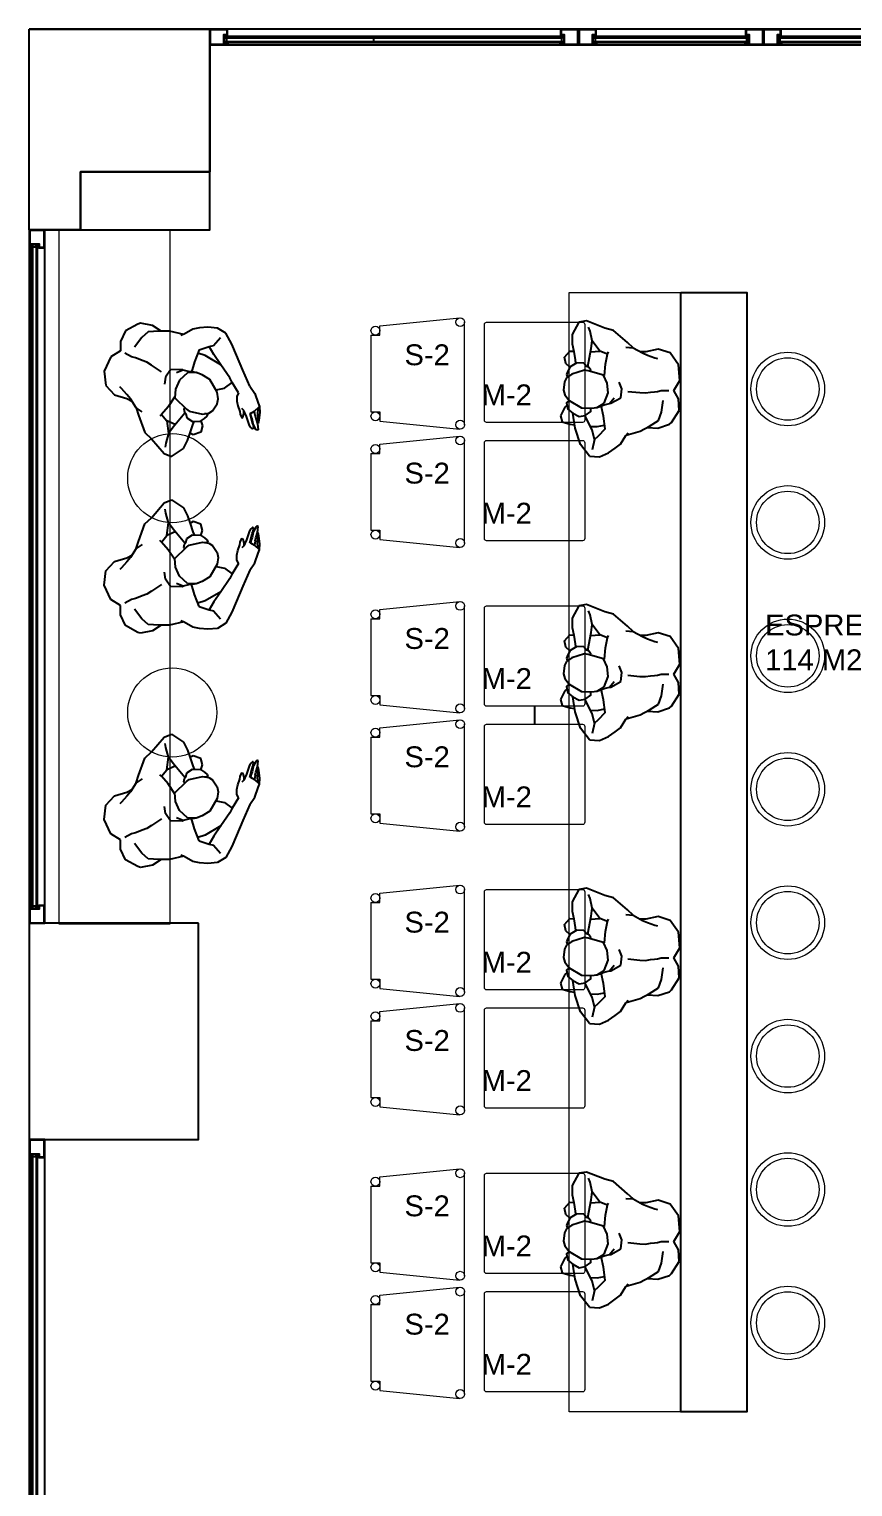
# Model space of a CAD drawing. Header units: centimetres. Extents: x 129282 to 136766, y 26190 to 28185.
# Drawn here: x 132924 to 133294, y 27158 to 27812 of the extents above; entities that cross this region are included whole.
import ezdxf

# ---------------------------------------------------------------- set-up
doc = ezdxf.new("R2010")
doc.units = ezdxf.units.CM
doc.header["$LTSCALE"] = 10
doc.header["$MEASUREMENT"] = 0
for name, color, linetype in [('141125_RT1$0$xref_4_vitrin_kaplama$0$2DCAM', 4, 'Continuous'), ('141125_RT1$0$xref_4_vitrin_kaplama$0$2DKONST2', 253, 'Continuous'), ('LP-DIMENSION_INT_100', 51, 'Continuous'), ('SD-YAZI', 233, 'Continuous'), ('wall', 255, 'Continuous')]:
    doc.layers.add(name, color=color, linetype=linetype)
for name, color, linetype, lineweight in [('ARK_AHŞAP', 45, 'Continuous', 15), ('ARK_METAL', 252, 'Continuous', 15), ('tefriş', 45, 'Continuous', 18)]:
    doc.layers.add(name, color=color, linetype=linetype, lineweight=lineweight)
doc.styles.get("Standard").update_dxf_attribs({"font": 'arial.ttf'})

# ---------------------------------------------------------------- blocks, each defined once
blk = doc.blocks.new('kj')
at = {"layer": '141125_RT1$0$xref_4_vitrin_kaplama$0$2DCAM'}
for p, q in [((130477.71, 27812.2), (130328.37, 27812.2)), ((130560.6, 27812.2), (130493.71, 27812.2)), ((130640.56, 27812.2), (130576.6, 27812.2)), ((130328.67, 27805.2), (130477.41, 27805.2)), ((130494.01, 27805.2), (130560.3, 27805.2)), ((130576.9, 27805.2), (130640.26, 27805.2)), ((130239.37, 27713.9), (130239.37, 27419.5)), ((130246.37, 27419.2), (130246.37, 27714.2)), ((130239.37, 27305.9), (130239.37, 27105.5)), ((130246.37, 27105.2), (130246.37, 27306.2))]:
    blk.add_line(p, q, dxfattribs=at)
for points in [[(130479.11, 27808.9), (130326.97, 27808.9)], [(130326.97, 27806.7), (130327.97, 27806.7), (130327.97, 27808.3), (130326.97, 27808.3)], [(130326.97, 27808.3), (130478.11, 27808.3)], [(130479.11, 27806.1), (130326.97, 27806.1), (130326.97, 27806.7), (130478.11, 27806.7)], [(130394.78, 27808.3), (130393.78, 27808.3), (130393.78, 27806.7), (130394.78, 27806.7)], [(130479.11, 27808.3), (130478.11, 27808.3), (130478.11, 27806.7), (130479.11, 27806.7)], [(130562, 27808.9), (130492.31, 27808.9)], [(130492.31, 27806.7), (130493.31, 27806.7), (130493.31, 27808.3), (130492.31, 27808.3)], [(130492.31, 27808.3), (130562, 27808.3)], [(130562, 27806.1), (130492.31, 27806.1), (130492.31, 27806.7), (130562, 27806.7)], [(130562, 27808.3), (130561, 27808.3), (130561, 27806.7), (130562, 27806.7)], [(130641.96, 27808.9), (130575.2, 27808.9)], [(130575.2, 27806.7), (130576.2, 27806.7), (130576.2, 27808.3), (130575.2, 27808.3)], [(130575.2, 27808.3), (130641.96, 27808.3)], [(130641.96, 27806.1), (130575.2, 27806.1), (130575.2, 27806.7), (130641.96, 27806.7)], [(130240.27, 27417.8), (130240.27, 27715.6), (130240.87, 27715.6), (130240.87, 27417.8)], [(130240.87, 27715.6), (130240.87, 27714.6), (130242.47, 27714.6), (130242.47, 27715.6)], [(130242.47, 27715.6), (130242.47, 27417.8)], [(130243.07, 27417.8), (130243.07, 27715.6)], [(130242.47, 27417.8), (130242.47, 27418.8), (130240.87, 27418.8), (130240.87, 27417.8)], [(130240.27, 27103.8), (130240.27, 27307.6), (130240.87, 27307.6), (130240.87, 27103.8)], [(130240.87, 27307.6), (130240.87, 27306.6), (130242.47, 27306.6), (130242.47, 27307.6)], [(130242.47, 27307.6), (130242.47, 27103.8)], [(130243.07, 27103.8), (130243.07, 27307.6)]]:
    blk.add_lwpolyline(points, dxfattribs=at)
at = {"layer": '141125_RT1$0$xref_4_vitrin_kaplama$0$2DKONST2'}
for points in [[(130326.97, 27805.7), (130326.97, 27809.5), (130328.37, 27809.5), (130328.37, 27812.2), (130321.37, 27812.2), (130321.37, 27812.2), (130320.37, 27812.2), (130320.37, 27805.7), (130320.37, 27805.7), (130320.37, 27805.2), (130328.67, 27805.2), (130328.67, 27805.7)], [(130326.72, 27805.45), (130326.72, 27809.75), (130328.12, 27809.75), (130328.12, 27811.95), (130321.62, 27811.95), (130321.62, 27811.95), (130320.62, 27811.95), (130320.62, 27805.45)], [(130484.71, 27805.2), (130485.71, 27805.2), (130485.71, 27811.7), (130485.71, 27811.7), (130485.71, 27812.2), (130477.71, 27812.2), (130477.71, 27809.5), (130479.11, 27809.5), (130479.11, 27805.7), (130477.41, 27805.7), (130477.41, 27805.2), (130484.71, 27805.2)], [(130484.46, 27805.45), (130485.46, 27805.45), (130485.46, 27811.95), (130477.96, 27811.95), (130477.96, 27809.75), (130479.36, 27809.75), (130479.36, 27805.45), (130484.46, 27805.45)], [(130492.31, 27805.7), (130492.31, 27809.5), (130493.71, 27809.5), (130493.71, 27812.2), (130486.71, 27812.2), (130486.71, 27812.2), (130485.71, 27812.2), (130485.71, 27805.7), (130485.71, 27805.7), (130485.71, 27805.2), (130494.01, 27805.2), (130494.01, 27805.7)], [(130492.06, 27805.45), (130492.06, 27809.75), (130493.46, 27809.75), (130493.46, 27811.95), (130486.96, 27811.95), (130486.96, 27811.95), (130485.96, 27811.95), (130485.96, 27805.45)], [(130567.6, 27805.2), (130568.6, 27805.2), (130568.6, 27811.7), (130568.6, 27811.7), (130568.6, 27812.2), (130560.6, 27812.2), (130560.6, 27809.5), (130562, 27809.5), (130562, 27805.7), (130560.3, 27805.7), (130560.3, 27805.2), (130567.6, 27805.2)], [(130567.35, 27805.45), (130568.35, 27805.45), (130568.35, 27811.95), (130560.85, 27811.95), (130560.85, 27809.75), (130562.25, 27809.75), (130562.25, 27805.45), (130567.35, 27805.45)], [(130575.2, 27805.7), (130575.2, 27809.5), (130576.6, 27809.5), (130576.6, 27812.2), (130569.6, 27812.2), (130569.6, 27812.2), (130568.6, 27812.2), (130568.6, 27805.7), (130568.6, 27805.7), (130568.6, 27805.2), (130576.9, 27805.2), (130576.9, 27805.7)], [(130574.95, 27805.45), (130574.95, 27809.75), (130576.35, 27809.75), (130576.35, 27811.95), (130569.85, 27811.95), (130569.85, 27811.95), (130568.85, 27811.95), (130568.85, 27805.45)], [(130239.87, 27715.6), (130243.67, 27715.6), (130243.67, 27714.2), (130246.37, 27714.2), (130246.37, 27721.2), (130246.37, 27721.2), (130246.37, 27722.2), (130239.87, 27722.2), (130239.87, 27722.2), (130239.37, 27722.2), (130239.37, 27713.9), (130239.87, 27713.9)], [(130239.62, 27715.85), (130243.92, 27715.85), (130243.92, 27714.45), (130246.12, 27714.45), (130246.12, 27720.95), (130246.12, 27720.95), (130246.12, 27721.95), (130239.62, 27721.95)], [(130239.37, 27412.2), (130239.37, 27411.2), (130245.87, 27411.2), (130245.87, 27411.2), (130246.37, 27411.2), (130246.37, 27419.2), (130243.67, 27419.2), (130243.67, 27417.8), (130239.87, 27417.8), (130239.87, 27419.5), (130239.37, 27419.5), (130239.37, 27412.2)], [(130239.62, 27412.45), (130239.62, 27411.45), (130246.12, 27411.45), (130246.12, 27418.95), (130243.92, 27418.95), (130243.92, 27417.55), (130239.62, 27417.55), (130239.62, 27412.45)], [(130239.87, 27307.6), (130243.67, 27307.6), (130243.67, 27306.2), (130246.37, 27306.2), (130246.37, 27313.2), (130246.37, 27313.2), (130246.37, 27314.2), (130239.87, 27314.2), (130239.87, 27314.2), (130239.37, 27314.2), (130239.37, 27305.9), (130239.87, 27305.9)], [(130239.62, 27307.85), (130243.92, 27307.85), (130243.92, 27306.45), (130246.12, 27306.45), (130246.12, 27312.95), (130246.12, 27312.95), (130246.12, 27313.95), (130239.62, 27313.95)]]:
    blk.add_lwpolyline(points, close=True, dxfattribs=at)
at = {"layer": 'LP-DIMENSION_INT_100', "color": 2}
for p, q in [((130320.37, 27812.2), (130239.37, 27812.2)), ((130320.37, 27748.2), (130320.37, 27812.2)), ((130262.37, 27722.2), (130262.37, 27748.2)), ((130262.37, 27748.2), (130320.37, 27748.2)), ((130242.37, 27722.2), (130262.37, 27722.2))]:
    blk.add_line(p, q, dxfattribs=at)
blk.add_lwpolyline([(130239.37, 27812.2), (130320.37, 27812.2), (130320.37, 27748.2), (130262.37, 27748.2), (130262.37, 27722.2), (130239.37, 27722.2), (130239.37, 27812.2)], dxfattribs=at)
blk.add_lwpolyline([(130315.37, 27411.2), (130239.37, 27411.2), (130239.37, 27314.2), (130315.37, 27314.2)], close=True, dxfattribs=at)
at = {"layer": 'SD-YAZI', "color": 2, "insert": (130569.39, 27524.68), "char_height": 9.36, "attachment_point": 7}
blk.add_mtext_dynamic_manual_height_columns('\\pt37.44;ESPRESSOLAB\\P114 M2', width=1669.2448, gutter_width=60, heights=[0], dxfattribs=at)
blk = doc.blocks.new('insanplanoturan2')
for p, q in [((-4.35, 28), (-8.09, 30.21)), ((-3.59, 26.87), (-4.35, 28)), ((1.11, 27.39), (-1.54, 25.72)), ((3.27, 27.84), (1.11, 27.39)), ((7, 27.12), (3.27, 27.84)), ((8.63, 26), (7, 27.12)), ((-5.35, 20.45), (-5.85, 16.43)), ((-1.54, 25.72), (-5.35, 20.45)), ((10.14, 23.59), (8.63, 26)), ((10.17, 25.88), (9.26, 25.73)), ((9.26, 25.73), (9.56, 24.52)), ((11.39, 17.65), (10.14, 23.59)), ((11.6, 25.19), (10.17, 25.88)), ((13.37, 24.07), (11.6, 25.19)), ((13.24, 24.16), (15.05, 25.76)), ((14.98, 20.87), (13.37, 24.07)), ((14.48, 17.79), (14.98, 20.87)), ((16.27, 21.48), (14.74, 21.5)), ((14.98, 20.87), (14.98, 20.87)), ((15.05, 25.76), (17.91, 26.13)), ((20.07, 21.81), (16.27, 21.48)), ((17.91, 26.13), (20.4, 23.48)), ((23.66, 22.17), (20.07, 21.81)), ((20.4, 23.48), (20.2, 21.81)), ((27.76, 21.89), (23.66, 22.17)), ((33.11, 18.44), (27.76, 21.89)), ((-27.28, 18.74), (-27.93, 14.41)), ((-27.93, 14.41), (-26.55, 10.2)), ((-27.28, 18.74), (-27.28, 18.74)), ((-19.98, 15.91), (-24.48, 17.29)), ((-18.79, 14.34), (-19.98, 15.91)), ((-15.71, 10.73), (-18.79, 14.34)), ((-14.03, 17.26), (-14.37, 14.2)), ((-14.37, 14.2), (-14.05, 10.87)), ((-5.85, 16.43), (-5.83, 13.53)), ((-5.85, 14.49), (-5.54, 12.71)), ((-5.83, 13.53), (-4.08, 10.14)), ((8.41, 9.37), (10.99, 16.09)), ((11.39, 14.95), (10.64, 15.16)), ((10.99, 16.09), (11.39, 17.65)), ((11.39, 14.95), (12.59, 15.84)), ((12.59, 15.84), (12.97, 16.66)), ((12.94, 16.13), (20.72, 13.88)), ((12.97, 16.66), (14.48, 17.79)), ((19.31, 14.28), (19.29, 10.2)), ((19.29, 10.2), (24.16, 13.11)), ((20.72, 13.88), (24.16, 13.11)), ((24.16, 13.11), (28.65, 13.7)), ((28.65, 13.7), (30.45, 14.23)), ((29.4, 7.03), (33.27, 14.87)), ((33.27, 14.87), (33.11, 18.44)), ((-26.55, 10.2), (-24.71, 6.99)), ((-24.71, 6.99), (-23.11, 4.46)), ((-15.71, 10.73), (-9.91, 10.95)), ((-9.91, 10.95), (-5.08, 11.6)), ((-5.54, 12.71), (-4.92, 10.26)), ((-4.92, 10.26), (-4.51, 7.82)), ((-4.51, 7.82), (-2.1, 5.49)), ((-4.51, 7.82), (-4.46, 7.27)), ((-4.46, 7.27), (-2.36, 2.53)), ((-4.08, 10.14), (0.35, 8.04)), ((0.35, 8.04), (4.73, 8.08)), ((4.73, 8.08), (8.41, 9.37)), ((8.28, 9.05), (13.28, 8.1)), ((13.28, 8.1), (17.61, 6.77)), ((17.61, 6.77), (19.29, 10.2)), ((17.61, 6.77), (18.58, 6.35)), ((28.03, 3.22), (29.4, 7.03)), ((-23.11, 4.46), (-19.37, 1.75)), ((-19.37, 1.75), (-18.3, 0.57)), ((-19.26, 1.62), (-18.03, -4.75)), ((-2.36, 2.53), (1.56, 1.75)), ((1.56, 1.75), (4.62, 2.65)), ((22.01, -2.61), (28.03, 3.22)), ((-18.03, -4.75), (-16.17, -9.13)), ((-0.81, -6.09), (-1.17, -8.58)), ((0.13, -0.8), (-0.81, -6.09)), ((19.46, -4.88), (16.82, -8.79)), ((20, -1.56), (19.46, -4.88)), ((19.46, -4.88), (22.01, -2.61)), ((-16.62, -8.22), (-17.35, -12.82)), ((-17.35, -12.82), (-16.11, -18.21)), ((-16.17, -9.13), (-14.03, -13.42)), ((-1.17, -8.58), (-1.05, -10.85)), ((-1.05, -10.85), (-1.05, -12.66)), ((-1.05, -12.66), (-1.01, -14.11)), ((15.63, -11.06), (14.16, -14.24)), ((16.82, -8.79), (15.63, -11.06)), ((17.24, -10.34), (17.46, -7.85)), ((17.93, -16.07), (17.24, -10.34)), ((-16.11, -18.21), (-15.32, -19.11)), ((-15.32, -19.11), (-10.35, -22.99)), ((-14.03, -13.42), (-10.4, -15.06)), ((-10.4, -15.06), (-5.21, -16.27)), ((-1.01, -14.11), (-0.73, -15.8)), ((-0.73, -15.8), (-0.99, -19.23)), ((14.16, -14.24), (13.76, -15.31)), ((15.74, -21.26), (17.93, -16.07)), ((-10.35, -22.99), (-5, -23.15)), ((-5, -23.15), (-1.15, -21.36)), ((-1.15, -21.36), (3.07, -24.4)), ((3.07, -24.4), (10.13, -24.5)), ((10.13, -24.5), (15.74, -21.26))]:
    blk.add_line(p, q)
for points in [[(-8.09, 30.21), (-10.88, 29.66), (-12.15, 26.27), (-12.64, 24.24)], [(-1.54, 25.72), (-2.54, 26.97), (-5.37, 26.69), (-7.35, 24.57), (-9.19, 21.89), (-8.9, 19.21), (-7.35, 16.52), (-5.85, 16.43)], [(-27.28, 18.74), (-21.76, 22.31), (-14.13, 24.15), (-7.35, 24.57)], [(-19.98, 15.91), (-15.55, 16.66), (-9.47, 19.07), (-8.9, 19.21)]]:
    blk.add_lwpolyline(points)
blk = doc.blocks.new('xccxc')
at = {"rotation": 180}
blk.add_blockref('insanplanoturan2', (220488.91, -31825.14), dxfattribs=at)
blk = doc.blocks.new('dada')
for p, q in [((219967.82, -31810.1), (219965.63, -31815.29)), ((219973.43, -31806.86), (219967.82, -31810.1)), ((219980.49, -31806.97), (219973.43, -31806.86)), ((219984.71, -31810.01), (219980.49, -31806.97)), ((219984.28, -31815.56), (219984.55, -31812.14)), ((219988.56, -31808.22), (219984.71, -31810.01)), ((219993.91, -31808.37), (219988.56, -31808.22)), ((219998.88, -31812.26), (219993.91, -31808.37)), ((219999.67, -31813.16), (219998.88, -31812.26)), ((219965.63, -31815.29), (219966.32, -31821.02)), ((219967.93, -31820.3), (219969.4, -31817.13)), ((219969.4, -31817.13), (219969.8, -31816.05)), ((219984.57, -31817.26), (219984.28, -31815.56)), ((219984.6, -31818.7), (219984.57, -31817.26)), ((219984.6, -31820.52), (219984.6, -31818.7)), ((219993.96, -31816.3), (219988.77, -31815.1)), ((219997.59, -31817.95), (219993.96, -31816.3)), ((219999.73, -31822.23), (219997.59, -31817.95)), ((220000.91, -31818.54), (219999.67, -31813.16)), ((220000.18, -31823.15), (220000.91, -31818.54)), ((219964.1, -31826.49), (219966.74, -31822.57)), ((219966.32, -31821.02), (219966.1, -31823.52)), ((219966.74, -31822.57), (219967.93, -31820.3)), ((219983.43, -31830.57), (219984.36, -31825.28)), ((219984.36, -31825.28), (219984.72, -31822.78)), ((219984.72, -31822.78), (219984.6, -31820.52)), ((220001.59, -31826.62), (219999.73, -31822.23)), ((219961.55, -31828.75), (219955.53, -31834.58)), ((219964.1, -31826.49), (219961.55, -31828.75)), ((219963.56, -31829.8), (219964.1, -31826.49)), ((220002.81, -31832.98), (220001.59, -31826.62)), ((219954.16, -31838.39), (219950.29, -31846.24)), ((219955.53, -31834.58), (219954.16, -31838.39)), ((219965.95, -31838.14), (219964.26, -31841.56)), ((219965.95, -31838.14), (219964.98, -31837.71)), ((219970.28, -31839.47), (219965.95, -31838.14)), ((219981.99, -31833.12), (219978.94, -31834.02)), ((219985.92, -31833.89), (219981.99, -31833.12)), ((219988.07, -31839.19), (219985.66, -31836.85)), ((219988.02, -31838.63), (219985.92, -31833.89)), ((220002.93, -31833.11), (220001.86, -31831.93)), ((220006.66, -31835.82), (220002.93, -31833.11)), ((220008.27, -31838.35), (220006.66, -31835.82)), ((220010.11, -31841.56), (220008.27, -31838.35)), ((219959.4, -31844.48), (219954.91, -31845.07)), ((219964.26, -31841.56), (219959.4, -31844.48)), ((219962.84, -31845.25), (219959.4, -31844.48)), ((219964.25, -31845.64), (219964.26, -31841.56)), ((219975.28, -31840.42), (219970.28, -31839.47)), ((219975.15, -31840.74), (219972.56, -31847.46)), ((219978.82, -31839.44), (219975.15, -31840.74)), ((219983.21, -31839.4), (219978.82, -31839.44)), ((219987.64, -31841.51), (219983.21, -31839.4)), ((219989.39, -31844.89), (219987.64, -31841.51)), ((219988.07, -31839.19), (219988.02, -31838.63)), ((219988.47, -31841.63), (219988.07, -31839.19)), ((219989.1, -31844.08), (219988.47, -31841.63)), ((219993.46, -31842.32), (219988.64, -31842.96)), ((219989.4, -31845.86), (219989.1, -31844.08)), ((219989.4, -31847.79), (219989.39, -31844.89)), ((219999.27, -31842.1), (219993.46, -31842.32)), ((219997.93, -31845.57), (219997.61, -31842.23)), ((219999.27, -31842.1), (220002.34, -31845.71)), ((220011.49, -31845.77), (220010.11, -31841.56)), ((219950.29, -31846.24), (219950.45, -31849.81)), ((219950.45, -31849.81), (219955.8, -31853.26)), ((219954.91, -31845.07), (219953.11, -31845.59)), ((219970.62, -31847.5), (219962.84, -31845.25)), ((219969.08, -31849.16), (219968.58, -31852.23)), ((219970.59, -31848.03), (219969.08, -31849.16)), ((219970.97, -31847.21), (219970.59, -31848.03)), ((219972.17, -31846.32), (219970.97, -31847.21)), ((219972.17, -31846.32), (219972.92, -31846.53)), ((219972.56, -31847.46), (219972.17, -31849.01)), ((219972.17, -31849.01), (219973.41, -31854.95)), ((219988.91, -31851.81), (219989.4, -31847.79)), ((219997.01, -31853.72), (219997.93, -31845.57)), ((219997.01, -31853.72), (219999.97, -31848.98)), ((219999.97, -31848.98), (220002.34, -31845.71)), ((220002.34, -31845.71), (220003.54, -31847.27)), ((220003.54, -31847.27), (220008.04, -31848.65)), ((220007.38, -31854.47), (220010.84, -31850.1)), ((220010.84, -31850.1), (220011.49, -31845.77)), ((220010.84, -31850.1), (220010.84, -31850.1)), ((219955.8, -31853.26), (219959.9, -31853.53)), ((219959.9, -31853.53), (219963.48, -31853.17)), ((219963.15, -31854.85), (219963.36, -31853.18)), ((219965.64, -31857.49), (219963.15, -31854.85)), ((219963.48, -31853.17), (219967.29, -31852.84)), ((219968.51, -31857.12), (219965.64, -31857.49)), ((219967.29, -31852.84), (219968.82, -31852.87)), ((219970.32, -31855.52), (219968.51, -31857.12)), ((219968.58, -31852.23), (219970.19, -31855.43)), ((219968.58, -31852.23), (219968.58, -31852.23)), ((219970.19, -31855.43), (219971.96, -31856.56)), ((219971.96, -31856.56), (219973.39, -31857.25)), ((219973.39, -31857.25), (219974.3, -31857.1)), ((219973.41, -31854.95), (219974.93, -31857.36)), ((219974.3, -31857.1), (219974, -31855.88)), ((219974.93, -31857.36), (219976.56, -31858.48)), ((219982.44, -31858.76), (219985.09, -31857.09)), ((219985.09, -31857.09), (219988.91, -31851.81)), ((219985.8, -31856.21), (219987.9, -31859.37)), ((219993.17, -31859.66), (219997.01, -31853.72)), ((220003.67, -31858.47), (220007.38, -31854.47)), ((219976.56, -31858.48), (219980.28, -31859.2)), ((219980.28, -31859.2), (219982.44, -31858.76)), ((219987.9, -31859.37), (219991.64, -31861.58)), ((219988.57, -31865.91), (219991.64, -31861.58)), ((219991.64, -31861.58), (219993.17, -31859.66)), ((219993.34, -31869.51), (219998.72, -31863.72)), ((219998.72, -31863.72), (220003.67, -31858.47)), ((219980.08, -31870.45), (219978.82, -31871.79)), ((219981.05, -31869.82), (219980.08, -31870.45)), ((219983.16, -31868.07), (219981.05, -31869.82)), ((219982.18, -31871.28), (219982.73, -31870.18)), ((219984.86, -31866.77), (219983.16, -31868.07)), ((219986.8, -31865.87), (219984.86, -31866.77)), ((219988.57, -31865.91), (219986.8, -31865.87)), ((219993.34, -31869.51), (219991.22, -31872.75)), ((219976.27, -31878.1), (219976.66, -31876.87)), ((219976.66, -31876.87), (219977.52, -31876.06)), ((219977.52, -31876.06), (219978.45, -31875.03)), ((219978.67, -31877.01), (219977.86, -31877.77)), ((219978.12, -31877.92), (219979.05, -31877.16)), ((219978.45, -31875.03), (219979.15, -31874.38)), ((219980.13, -31875.83), (219978.67, -31877.01)), ((219978.82, -31871.79), (219978.86, -31872.05)), ((219978.86, -31872.05), (219979.15, -31872.17)), ((219979.05, -31877.16), (219980.26, -31876.22)), ((219979.15, -31872.17), (219981.22, -31871.84)), ((219979.15, -31874.38), (219980.27, -31873.42)), ((219981.04, -31877.69), (219979.16, -31879.29)), ((219982.07, -31874.36), (219980.13, -31875.83)), ((219980.26, -31876.22), (219981.28, -31875.32)), ((219980.27, -31873.42), (219981.5, -31872.16)), ((219982.21, -31876.84), (219981.04, -31877.69)), ((219981.22, -31871.84), (219982.18, -31871.28)), ((219983.47, -31877.43), (219981.25, -31878.56)), ((219981.28, -31875.32), (219982.23, -31874.56)), ((219981.5, -31872.16), (219982.18, -31871.28)), ((219982.23, -31874.56), (219982.07, -31874.36)), ((219982.21, -31876.84), (219983.86, -31875.88)), ((219982.23, -31874.56), (219983.86, -31875.88)), ((219985.17, -31876.82), (219983.47, -31877.43)), ((219983.86, -31875.88), (219986.68, -31877.05)), ((219986.68, -31877.05), (219984.29, -31878.28)), ((219985.98, -31876.82), (219985.17, -31876.82)), ((219987.88, -31875.86), (219986.68, -31877.05)), ((219991.22, -31872.75), (219987.88, -31875.86)), ((219976.41, -31878.38), (219976.27, -31878.1)), ((219976.79, -31878.46), (219976.41, -31878.38)), ((219976.48, -31879.78), (219978.12, -31877.92)), ((219976.62, -31880.37), (219976.48, -31879.78)), ((219976.88, -31880.62), (219976.62, -31880.37)), ((219977.86, -31877.77), (219976.79, -31878.46)), ((219979.16, -31879.29), (219976.88, -31880.62)), ((219981.25, -31878.56), (219979.16, -31879.29)), ((219979.44, -31879.52), (219979.16, -31879.29)), ((219981.03, -31879.23), (219979.44, -31879.52)), ((219984.29, -31878.28), (219981.03, -31879.23))]:
    blk.add_line(p, q)

msp = doc.modelspace()

# ---------------------------------------------------------------- linework, layer by layer
msp.add_line((133150.79, 27508.56, 0), (133150.79, 27500.49, 0))
at = {"layer": 'ARK_AHŞAP'}
msp.add_line((133166.37, 27192.08, 0), (133166.37, 27694.07, 0.66), dxfattribs=at)
msp.add_lwpolyline([(133166.37, 27694.07), (133216.37, 27694.07), (133216.37, 27192.08), (133166.37, 27192.08)], close=True, dxfattribs=at)
at = {"layer": 'ARK_AHŞAP', "elevation": 0}
for points in [[(133172.29, 27635.79), (133129.29, 27635.79, -0.414214), (133128.29, 27636.79), (133128.29, 27679.79, -0.414214), (133129.29, 27680.79), (133172.29, 27680.79, -0.414214), (133173.29, 27679.79), (133173.29, 27636.79, -0.414214)], [(133172.29, 27582.72), (133129.29, 27582.72, -0.414214), (133128.29, 27583.72), (133128.29, 27626.72, -0.414214), (133129.29, 27627.72), (133172.29, 27627.72, -0.414214), (133173.29, 27626.72), (133173.29, 27583.72, -0.414214)], [(133172.29, 27508.56), (133129.29, 27508.56, -0.414214), (133128.29, 27509.56), (133128.29, 27552.56, -0.414214), (133129.29, 27553.56), (133172.29, 27553.56, -0.414214), (133173.29, 27552.56), (133173.29, 27509.56, -0.414214)], [(133172.29, 27455.49), (133129.29, 27455.49, -0.414214), (133128.29, 27456.49), (133128.29, 27499.49, -0.414214), (133129.29, 27500.49), (133172.29, 27500.49, -0.414214), (133173.29, 27499.49), (133173.29, 27456.49, -0.414214)], [(133172.29, 27381.33), (133129.29, 27381.33, -0.414214), (133128.29, 27382.33), (133128.29, 27425.33, -0.414214), (133129.29, 27426.33), (133172.29, 27426.33, -0.414214), (133173.29, 27425.33), (133173.29, 27382.33, -0.414214)], [(133172.29, 27328.26), (133129.29, 27328.26, -0.414214), (133128.29, 27329.26), (133128.29, 27372.26, -0.414214), (133129.29, 27373.26), (133172.29, 27373.26, -0.414214), (133173.29, 27372.26), (133173.29, 27329.26, -0.414214)], [(133172.29, 27254.09), (133129.29, 27254.09, -0.414214), (133128.29, 27255.09), (133128.29, 27298.09, -0.414214), (133129.29, 27299.09), (133172.29, 27299.09, -0.414214), (133173.29, 27298.09), (133173.29, 27255.09, -0.414214)], [(133172.29, 27201.03), (133129.29, 27201.03, -0.414214), (133128.29, 27202.03), (133128.29, 27245.03, -0.414214), (133129.29, 27246.03), (133172.29, 27246.03, -0.414214), (133173.29, 27245.03), (133173.29, 27202.03, -0.414214)]]:
    msp.add_lwpolyline(points, format="xyb", close=True, dxfattribs=at)
at = {"layer": 'ARK_AHŞAP'}
for centre, radius in [((133117.44, 27680.79), 2), ((133117.44, 27680.79), 2), ((133079.44, 27676.99), 2), ((133264.35, 27650.81), 16.5), ((133264.35, 27650.81), 14), ((133079.44, 27638.59), 2), ((133117.44, 27634.79), 2), ((133117.44, 27627.72), 2), ((133079.44, 27623.92), 2), ((133264.35, 27590.97), 16.5), ((133264.35, 27590.97), 14), ((133079.44, 27585.52), 2), ((133117.44, 27581.72), 2), ((133079.44, 27549.76), 2), ((133117.44, 27553.56), 2), ((133117.44, 27553.56), 2), ((133264.35, 27531.13), 16.5), ((133264.35, 27531.13), 14), ((133079.44, 27511.36), 2), ((133117.44, 27507.56), 2), ((133079.44, 27496.69), 2), ((133117.44, 27500.49), 2), ((133264.35, 27471.29), 16.5), ((133264.35, 27471.29), 14), ((133079.44, 27458.29), 2), ((133117.44, 27454.49), 2), ((133117.44, 27426.33), 2), ((133117.44, 27426.33), 2), ((133264.35, 27411.46), 16.5), ((133079.44, 27422.53), 2), ((133264.35, 27411.46), 14), ((133079.44, 27384.13), 2), ((133117.44, 27380.33), 2), ((133117.44, 27373.26), 2), ((133079.44, 27369.46), 2), ((133264.35, 27351.62), 16.5), ((133264.35, 27351.62), 14), ((133079.44, 27331.06), 2), ((133117.44, 27327.26), 2), ((133264.35, 27291.78), 16.5), ((133264.35, 27291.78), 14), ((133079.44, 27295.3), 2), ((133117.44, 27299.1), 2), ((133117.44, 27299.1), 2), ((133079.44, 27256.9), 2), ((133117.44, 27253.1), 2), ((133079.44, 27242.23), 2), ((133117.44, 27246.03), 2), ((133264.35, 27231.95), 16.5), ((133264.35, 27231.95), 14), ((133079.44, 27203.83), 2), ((133117.44, 27200.03), 2)]:
    msp.add_circle(centre, radius, dxfattribs=at)
at = {"layer": 'ARK_METAL'}
for p, q in [((133081.44, 27679.19), (133117.24, 27682.78)), ((133119.44, 27634.79), (133119.44, 27680.79)), ((133077.44, 27674.99), (133077.44, 27640.59)), ((133077.44, 27674.99), (133081.44, 27674.99)), ((133081.44, 27674.99), (133081.44, 27679.19)), ((133077.44, 27657.79), (133077.44, 27640.59)), ((133077.44, 27640.59), (133081.44, 27640.59)), ((133081.44, 27640.59), (133081.44, 27636.39)), ((133081.44, 27636.39), (133117.24, 27632.8)), ((133081.44, 27626.12), (133117.24, 27629.71)), ((133077.44, 27621.92), (133077.44, 27587.52)), ((133077.44, 27621.92), (133081.44, 27621.92)), ((133081.44, 27621.92), (133081.44, 27626.12)), ((133119.44, 27581.72), (133119.44, 27627.72)), ((133077.44, 27604.72), (133077.44, 27587.52)), ((133077.44, 27587.52), (133081.44, 27587.52)), ((133081.44, 27587.52), (133081.44, 27583.32)), ((133081.44, 27583.32), (133117.24, 27579.73)), ((133081.44, 27551.96), (133117.24, 27555.55)), ((133081.44, 27547.76), (133081.44, 27551.96)), ((133119.44, 27507.56), (133119.44, 27553.56)), ((133077.44, 27547.76), (133077.44, 27513.36)), ((133077.44, 27547.76), (133081.44, 27547.76)), ((133077.44, 27530.56), (133077.44, 27513.36)), ((133077.44, 27513.36), (133081.44, 27513.36)), ((133081.44, 27513.36), (133081.44, 27509.16)), ((133081.44, 27509.16), (133117.24, 27505.57)), ((133081.44, 27498.89), (133117.24, 27502.48)), ((133081.44, 27494.69), (133081.44, 27498.89)), ((133119.44, 27454.49), (133119.44, 27500.49)), ((133077.44, 27494.69), (133077.44, 27460.29)), ((133077.44, 27494.69), (133081.44, 27494.69)), ((133077.44, 27477.49), (133077.44, 27460.29)), ((133077.44, 27460.29), (133081.44, 27460.29)), ((133081.44, 27460.29), (133081.44, 27456.09)), ((133081.44, 27456.09), (133117.24, 27452.5)), ((133081.44, 27424.73), (133117.24, 27428.32)), ((133119.44, 27380.33), (133119.44, 27426.33)), ((133077.44, 27420.53), (133077.44, 27386.13)), ((133077.44, 27420.53), (133081.44, 27420.53)), ((133081.44, 27420.53), (133081.44, 27424.73)), ((133077.44, 27403.33), (133077.44, 27386.13)), ((133077.44, 27386.13), (133081.44, 27386.13)), ((133081.44, 27386.13), (133081.44, 27381.93)), ((133081.44, 27381.93), (133117.24, 27378.34)), ((133081.44, 27371.66), (133117.24, 27375.25)), ((133119.44, 27327.26), (133119.44, 27373.26)), ((133077.44, 27367.46), (133077.44, 27333.06)), ((133077.44, 27367.46), (133081.44, 27367.46)), ((133081.44, 27367.46), (133081.44, 27371.66)), ((133077.44, 27350.26), (133077.44, 27333.06)), ((133077.44, 27333.06), (133081.44, 27333.06)), ((133081.44, 27333.06), (133081.44, 27328.86)), ((133081.44, 27328.86), (133117.24, 27325.27)), ((133081.44, 27297.5), (133117.24, 27301.09)), ((133081.44, 27293.3), (133081.44, 27297.5)), ((133119.44, 27253.1), (133119.44, 27299.1)), ((133077.44, 27293.3), (133077.44, 27258.9)), ((133077.44, 27293.3), (133081.44, 27293.3)), ((133077.44, 27276.1), (133077.44, 27258.9)), ((133077.44, 27258.9), (133081.44, 27258.9)), ((133081.44, 27258.9), (133081.44, 27254.7)), ((133081.44, 27254.7), (133117.24, 27251.11)), ((133081.44, 27244.43), (133117.24, 27248.02)), ((133081.44, 27240.23), (133081.44, 27244.43)), ((133119.44, 27200.03), (133119.44, 27246.03)), ((133077.44, 27240.23), (133077.44, 27205.83)), ((133077.44, 27240.23), (133081.44, 27240.23)), ((133077.44, 27223.03), (133077.44, 27205.83)), ((133077.44, 27205.83), (133081.44, 27205.83)), ((133081.44, 27205.83), (133081.44, 27201.63)), ((133081.44, 27201.63), (133117.24, 27198.04))]:
    msp.add_line(p, q, dxfattribs=at)
at = {"layer": 'LP-DIMENSION_INT_100', "color": 2}
for points in [[(133005.14, 27748.2), (132947.14, 27748.2), (132947.14, 27722.2), (133005.14, 27722.2)], [(133216.37, 27694.07), (133245.92, 27694.07), (133245.92, 27192.08), (133216.37, 27192.08)]]:
    msp.add_lwpolyline(points, close=True, dxfattribs=at)
at = {"layer": 'tefriş'}
msp.add_lwpolyline([(132937.39, 27410.95), (132987.39, 27410.95), (132987.39, 27634.95), (132987.39, 27721.95), (132937.39, 27721.95), (132937.39, 27410.95)], dxfattribs=at)
for centre in [(132988.33, 27610.82), (132988.33, 27505.73)]:
    msp.add_circle(centre, 20, dxfattribs=at)

# ---------------------------------------------------------------- block references
at = {"layer": 'LP-DIMENSION_INT_100', "color": 2}
msp.add_blockref('kj', (2684.77, 0), dxfattribs=at)
at = {"layer": 'wall'}
for name, p, rotation in [('dada', (16111.21, -161409.64), 66.51104045610376), ('xccxc', (145948.36, 250057.8), 274.9306057040311), ('xccxc', (145948.36, 249930.57), 274.9306057040311), ('xccxc', (145948.36, 249803.34), 274.9306057040311), ('xccxc', (145948.36, 249676.11), 274.9306057040311)]:
    msp.add_blockref(name, p, dxfattribs=dict(at, rotation=rotation))
at = {"layer": 'wall', "xscale": -1, "rotation": 113.4889595438963}
for p in [(16111.21, 216631.28), (16111.21, 216526.19)]:
    msp.add_blockref('dada', p, dxfattribs=at)

# ---------------------------------------------------------------- texts
at = {"layer": 'SD-YAZI', "color": 2, "char_height": 9.36, "attachment_point": 9}
for s, insert in [('S-2', (133112.79, 27661.34)), ('M-2', (133149.6, 27643.5, 0)), ('S-2', (133112.79, 27608.27)), ('M-2', (133149.6, 27590.43, 0)), ('S-2', (133112.79, 27534.11)), ('M-2', (133149.6, 27516.27, 0)), ('S-2', (133112.79, 27481.04)), ('M-2', (133149.6, 27463.2, 0)), ('S-2', (133112.79, 27406.88)), ('M-2', (133149.6, 27389.04, 0)), ('S-2', (133112.79, 27353.81)), ('M-2', (133149.6, 27335.97, 0)), ('S-2', (133112.79, 27279.65)), ('M-2', (133149.6, 27261.8, 0)), ('S-2', (133112.79, 27226.58)), ('M-2', (133149.6, 27208.73, 0))]:
    msp.add_mtext_dynamic_manual_height_columns(s, width=1669.2448, gutter_width=60, heights=[0], dxfattribs=dict(at, insert=insert))

doc.saveas('drawing.dxf')
